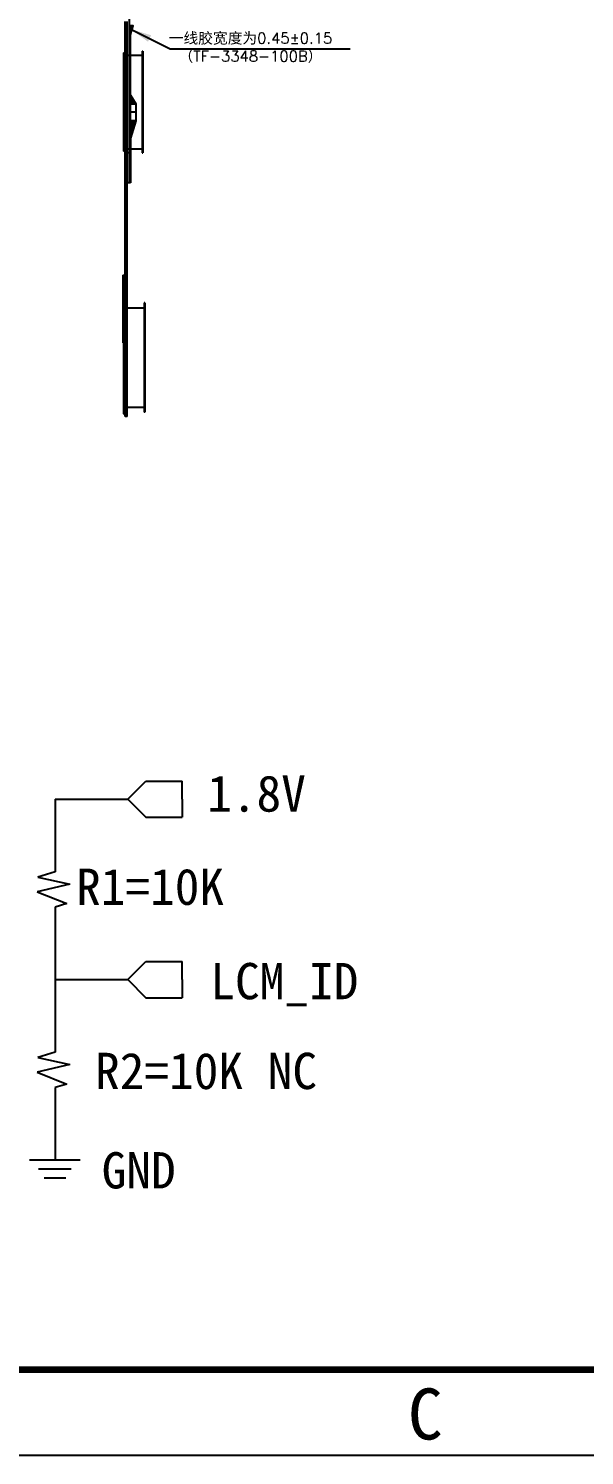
# Model space of a CAD drawing. Header units: millimetres. Extents: x 511 to 867, y 19 to 249.
# Drawn here: x 645.9 to 684.5, y 19.5 to 118.4 of the extents above; entities that cross this region are included whole.
import ezdxf

# ---------------------------------------------------------------- set-up
doc = ezdxf.new("R2010")
doc.units = ezdxf.units.MM
for name, color, linetype in [('02-wind-st-dim', 3, 'Continuous'), ('COF', 94, 'Continuous'), ('DIM', 3, 'Continuous'), ('Foam_IC', 7, 'Continuous'), ('lens', 255, 'Continuous'), ('标注', 3, 'Continuous')]:
    doc.layers.add(name, color=color, linetype=linetype)
doc.styles.get("Standard").update_dxf_attribs({"font": ''})
doc.styles.add('wind-st', font='txt.shx', dxfattribs={"height": 2})
doc.styles.add('宋体', font='')
doc.styles.get('Standard').set_extended_font_data('SimSun')
doc.styles.get('宋体').set_extended_font_data('SimSun')
doc.dimstyles.new('8ISO-25', dxfattribs={"dimtxt": 1.2, "dimasz": 1.5, "dimexe": 1.25, "dimexo": 0.625, "dimgap": 0.25, "dimtad": 1, "dimzin": 1, "dimdsep": 46, "dimtxsty": '宋体', "dimcen": 1.2, "dimclrd": 3, "dimclre": 3, "dimclrt": 3, "dimadec": 0, "dimazin": 0, "dimtol": 1, "dimtp": 0.15, "dimtm": 0.15, "dimtfac": 1, "dimtmove": 0, "dimatfit": 3, "dimfxl": 1, "dimarcsym": 0})

# ---------------------------------------------------------------- blocks, each defined once
blk = doc.blocks.new('A$C72B01277')
at = {"color": 4}
for p, q in [((5, 11.508), (6, 12.508)), ((6, 12.508), (8, 12.508)), ((8, 11.508), (8, 12.508)), ((1, 11.508), (5, 11.508)), ((1, 11.508), (1, 7.508)), ((5, 11.508), (6, 10.508)), ((8, 11.508), (8, 10.508)), ((6, 10.508), (8, 10.508)), ((1, 7.508), (0.038, 7.216)), ((0.038, 7.216), (1.806, 6.83)), ((1.806, 6.83), (0, 6.4)), ((0, 6.4), (1.648, 5.752)), ((1.648, 5.752), (1, 5.56)), ((1, 5.56), (1, 1.56)), ((5, 1.56), (6, 2.56)), ((6, 2.56), (8, 2.56)), ((8, 1.56), (8, 2.56)), ((1, 1.56), (5, 1.56)), ((1, 1.56), (1, -2.44)), ((5, 1.56), (6, 0.56)), ((8, 1.56), (8, 0.56)), ((6, 0.56), (8, 0.56)), ((1.806, -3.118), (0, -3.548)), ((1, -2.44), (0.038, -2.733)), ((0.038, -2.733), (1.806, -3.118)), ((0, -3.548), (1.648, -4.196)), ((1.648, -4.196), (1, -4.388)), ((1, -4.388), (1, -8.388)), ((2.378, -8.388), (-0.414, -8.388)), ((1.878, -8.888), (0.086, -8.888)), ((1.578, -9.388), (0.386, -9.388))]:
    blk.add_line(p, q, dxfattribs=at)
at = {"layer": '02-wind-st-dim', "char_height": 2, "width": 49.22829, "attachment_point": 1, "style": 'wind-st'}
for s, insert in [('{\\fSimSun|b0|i0|c134|p2;\\C0;1.8V}', (9.383, 12.819)), ('{\\fSimSun|b0|i0|c134|p2;\\C0;R1=10K}', (2.151, 7.681)), ('{\\fSimSun|b0|i0|c134|p2;\\C0;LCM_ID}', (9.555, 2.479)), ('{\\fSimSun|b0|i0|c134|p2;\\C0;R2=10K NC}', (3.197, -2.472)), ('{\\fSimSun|b0|i0|c134|p2;\\C0;GND}', (3.564, -7.95))]:
    blk.add_mtext(s, dxfattribs=dict(at, insert=insert))

msp = doc.modelspace()

# ---------------------------------------------------------------- hatches: boundary and pattern name
h = msp.add_hatch(color=2)
h.dxf.hatch_style = 1
h.paths.add_polyline_path([(652.9698, 113.2181), (652.9698, 113.8181), (653.3498, 113.2181)])
h = msp.add_hatch(color=2)
h.dxf.hatch_style = 1
h.paths.add_polyline_path([(653.3498, 112.0321), (652.9698, 110.8321), (652.9698, 112.0321)])

# ---------------------------------------------------------------- linework, layer by layer
at = {"color": 32, "linetype": 'Continuous'}
for p, q in [((652.5998, 91.5175), (652.5998, 118.9325)), ((652.7498, 91.5167), (652.7498, 118.9325)), ((652.7498, 91.5167), (652.5998, 91.5167))]:
    msp.add_line(p, q, dxfattribs=at)
at = {"color": 4, "linetype": 'Continuous'}
for p, q in [((652.9178, 107.7251), (652.9178, 119.1351)), ((652.9698, 110.8321), (652.9698, 118.6151))]:
    msp.add_line(p, q, dxfattribs=at)
at = {"color": 7}
for p, q in [((653.2698, 113.2181), (652.9698, 113.2181)), ((653.2698, 112.0321), (652.9698, 112.0321))]:
    msp.add_line(p, q, dxfattribs=at)
msp.add_line((653.3498, 112.6251), (652.9698, 112.6251))
at = {"color": 0, "lineweight": 25}
for p, q in [((516.666, 25.4151), (830.8837, 25.4151)), ((836.8348, 19.464), (510.7149, 19.464))]:
    msp.add_line(p, q, dxfattribs=at)
at = {"color": 0, "lineweight": 25, "const_width": 0.4648}
msp.add_lwpolyline([(830.8837, 25.4151), (516.666, 25.4151), (516.666, 243.2251), (830.8837, 243.2251)], close=True, dxfattribs=at)
at = {"color": 2}
msp.add_lwpolyline([(652.9698, 118.0151), (653.1698, 118.6151), (652.9698, 118.6151)], close=True, dxfattribs=at)
at = {"color": 6}
for points in [[(652.9698, 113.2181), (652.9698, 113.8181), (653.3498, 113.2181)], [(653.3498, 112.0321), (652.9698, 110.8321), (652.9698, 112.0321)]]:
    msp.add_lwpolyline(points, close=True, dxfattribs=at)
at = {"layer": 'COF', "color": 0}
msp.add_lwpolyline([(652.9698, 113.2181), (653.3498, 113.2181), (653.3498, 112.0321), (652.9698, 112.0321)], close=True, dxfattribs=at)
at = {"layer": 'Foam_IC'}
msp.add_lwpolyline([(652.9698, 113.8181), (653.3498, 113.2181), (653.3498, 112.0251), (652.9698, 110.8321)], close=True, dxfattribs=at)
at = {"layer": '标注', "color": 3}
for p, q in [((653.7997, 116.8679), (653.7997, 109.818)), ((653.7997, 116.8679), (653.843, 116.8679)), ((653.843, 116.8679), (653.843, 109.818)), ((652.4998, 116.7427), (652.4998, 109.9419)), ((652.5998, 109.9419), (652.4998, 109.9419)), ((653.7997, 109.818), (653.843, 109.818)), ((652.4998, 99.3175), (652.5998, 99.3175)), ((652.5998, 99.3175), (652.5998, 91.7175))]:
    msp.add_line(p, q, dxfattribs=at)
at = {"layer": '标注'}
for p, q in [((652.4998, 116.7427), (652.5998, 116.7427)), ((652.5998, 116.7427), (652.5998, 109.9419)), ((652.4998, 99.3175), (652.4998, 91.7175)), ((653.9748, 99.4175), (653.9248, 99.4175)), ((653.9248, 99.4175), (653.9248, 91.8175)), ((653.9748, 99.4175), (653.9748, 91.8175)), ((652.4998, 91.7175), (652.5998, 91.7175)), ((653.9748, 91.8175), (653.9248, 91.8175))]:
    msp.add_line(p, q, dxfattribs=at)
at = {"layer": '标注', "color": 0}
for p, q in [((652.7498, 116.5927), (653.7997, 116.5927)), ((652.7498, 110.0919), (653.7997, 110.0919)), ((652.7498, 99.0675), (653.9248, 99.0675)), ((652.7498, 92.1675), (653.9248, 92.1675))]:
    msp.add_line(p, q, dxfattribs=at)
at = {"layer": '标注', "color": 4}
for p, q in [((652.9698, 110.8321), (652.9698, 107.7251)), ((652.4498, 101.3411), (652.4498, 96.6411)), ((652.4498, 101.3411), (652.5998, 101.3411)), ((652.5998, 101.3411), (652.5998, 96.6411)), ((652.4498, 96.6411), (652.5998, 96.6411))]:
    msp.add_line(p, q, dxfattribs=at)
at = {"layer": '标注', "color": 2}
for p, q in [((652.9178, 109.8251), (652.7498, 109.8251)), ((652.9178, 107.7251), (652.7498, 107.7251)), ((652.9698, 107.7251), (652.9178, 107.7251))]:
    msp.add_line(p, q, dxfattribs=at)
at = {"layer": '标注', "color": 5}
msp.add_line((653.843, 109.818), (653.7997, 109.818), dxfattribs=at)

# ---------------------------------------------------------------- block references
at = {"color": 4, "xscale": 1.258291200000201, "yscale": 1.258291200000201, "zscale": 1.258291200000197}
msp.add_blockref('A$C72B01277', (646.498, 50.5046), dxfattribs=at)

# ---------------------------------------------------------------- texts
at = {"color": 0, "lineweight": 15, "insert": (672.2308, 24.1133), "char_height": 3.5423, "width": 20.589605, "attachment_point": 1}
msp.add_mtext('C', dxfattribs=at)
at = {"layer": 'DIM', "lineweight": 5, "insert": (661.3065, 117.0986), "char_height": 0.75, "width": 13.834667, "attachment_point": 5}
msp.add_mtext('{\\fSimSun|b0|i0|c134|p2;\\C1;一线胶宽度为\\Ftxt.shx|c134;0.45%%P0.15\\fSimSun|b0|i0|c134|p2;（\\Ftxt.shx|c134;TF-3348-100B\\fSimSun|b0|i0|c134|p2;）}', dxfattribs=at)

# ---------------------------------------------------------------- leaders
at = {"layer": 'lens', "color": 7, "lineweight": 0}
msp.add_leader([(652.9614, 118.4125), (655.7287, 117.0397), (668.2238, 117.0397)], dimstyle='8ISO-25', override={"dimtad": 0}, dxfattribs=at)

doc.saveas('drawing.dxf')
